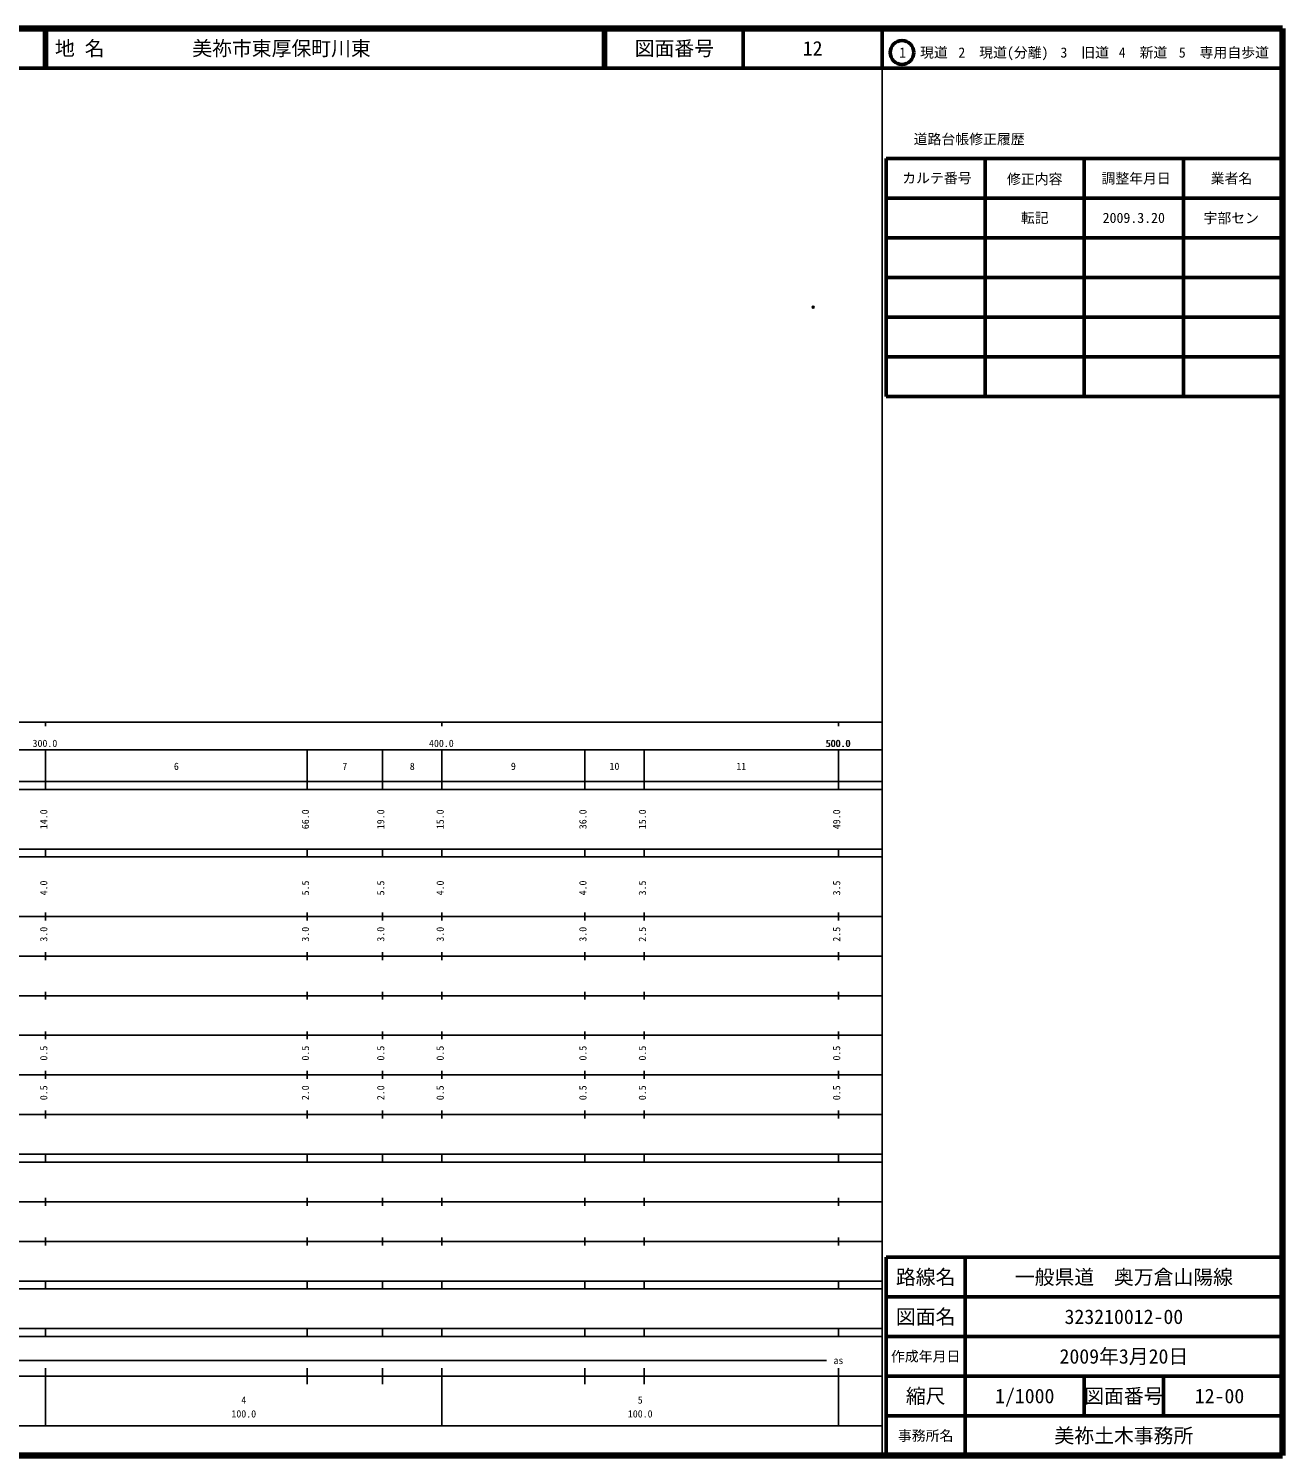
# Model space of a CAD drawing. Units: millimetres on the paper. Extents: x 40 to 680, y 20 to 380.
# Drawn here: x 363.7 to 680, y 20 to 380 of the extents above; entities that cross this region are included whole.
import ezdxf
from ezdxf.enums import TextEntityAlignment as Align

# ---------------------------------------------------------------- set-up
doc = ezdxf.new("R2010")
doc.units = ezdxf.units.MM
doc.header["$PDMODE"] = 32
doc.header["$PDSIZE"] = 0.5
doc.layers.add('M-OTRS', color=6, linetype='Continuous')
doc.layers.add('M-TTL-TXT', color=7, linetype='Continuous')
for name, color, linetype, lineweight in [('M-TTL', 2, 'Continuous', 140), ('M-TTL-BAND', 7, 'Continuous', 25), ('M-TTL-FRAM', 2, 'Continuous', 50), ('M-TTL-LINE', 7, 'Continuous', 50)]:
    doc.layers.add(name, color=color, linetype=linetype, lineweight=lineweight)
doc.styles.add('ＭＳ ゴシック', font='')
doc.styles.get('ＭＳ ゴシック').set_extended_font_data('MS Gothic')

msp = doc.modelspace()

# ---------------------------------------------------------------- linework, layer by layer
at = {"layer": 'M-OTRS'}
msp.add_point((561.62, 309.716), dxfattribs=at)
at = {"layer": 'M-TTL'}
for p, q in [((680, 380), (40, 380)), ((680, 20), (680, 380)), ((40, 20), (680, 20))]:
    msp.add_line(p, q, dxfattribs=at)
at = {"layer": 'M-TTL-BAND'}
for p, q in [((579, 20), (579, 370)), ((40, 205), (579, 205)), ((368, 205), (368, 204)), ((468, 205), (468, 204)), ((568, 205), (568, 204)), ((68, 198), (579, 198)), ((368, 188), (368, 198)), ((434, 188), (434, 198)), ((453, 188), (453, 198)), ((468, 188), (468, 198)), ((504, 188), (504, 198)), ((519, 188), (519, 198)), ((568, 188), (568, 198)), ((40, 190), (579, 190)), ((40, 188), (579, 188)), ((40, 173), (579, 173)), ((368, 171), (368, 173)), ((434, 171), (434, 173)), ((453, 171), (453, 173)), ((468, 171), (468, 173)), ((504, 171), (504, 173)), ((519, 171), (519, 173)), ((568, 171), (568, 173)), ((40, 171), (579, 171)), ((40, 156), (579, 156)), ((368, 155), (368, 157)), ((434, 155), (434, 157)), ((453, 155), (453, 157)), ((468, 155), (468, 157)), ((504, 155), (504, 157)), ((519, 155), (519, 157)), ((568, 155), (568, 157)), ((46, 146), (579, 146)), ((368, 145), (368, 147)), ((434, 145), (434, 147)), ((453, 145), (453, 147)), ((468, 145), (468, 147)), ((504, 145), (504, 147)), ((519, 145), (519, 147)), ((568, 145), (568, 147)), ((368, 135), (368, 137)), ((434, 135), (434, 137)), ((453, 135), (453, 137)), ((468, 135), (468, 137)), ((504, 135), (504, 137)), ((519, 135), (519, 137)), ((568, 135), (568, 137)), ((52, 136), (579, 136)), ((46, 126), (579, 126)), ((368, 125), (368, 127)), ((434, 125), (434, 127)), ((453, 125), (453, 127)), ((468, 125), (468, 127)), ((504, 125), (504, 127)), ((519, 125), (519, 127)), ((568, 125), (568, 127)), ((52, 116), (579, 116)), ((368, 115), (368, 117)), ((434, 115), (434, 117)), ((453, 115), (453, 117)), ((468, 115), (468, 117)), ((504, 115), (504, 117)), ((519, 115), (519, 117)), ((568, 115), (568, 117)), ((46, 106), (579, 106)), ((368, 105), (368, 107)), ((434, 105), (434, 107)), ((453, 105), (453, 107)), ((468, 105), (468, 107)), ((504, 105), (504, 107)), ((519, 105), (519, 107)), ((568, 105), (568, 107)), ((40, 96), (579, 96)), ((40, 94), (579, 94)), ((368, 94), (368, 96)), ((434, 94), (434, 96)), ((453, 94), (453, 96)), ((468, 94), (468, 96)), ((504, 94), (504, 96)), ((519, 94), (519, 96)), ((568, 94), (568, 96)), ((49, 84), (579, 84)), ((368, 83), (368, 85)), ((434, 83), (434, 85)), ((453, 83), (453, 85)), ((468, 83), (468, 85)), ((504, 83), (504, 85)), ((519, 83), (519, 85)), ((568, 83), (568, 85)), ((40, 74), (579, 74)), ((368, 73), (368, 75)), ((434, 73), (434, 75)), ((453, 73), (453, 75)), ((468, 73), (468, 75)), ((504, 73), (504, 75)), ((519, 73), (519, 75)), ((568, 73), (568, 75)), ((40, 64), (579, 64)), ((40, 62), (579, 62)), ((368, 62), (368, 64)), ((434, 62), (434, 64)), ((453, 62), (453, 64)), ((468, 62), (468, 64)), ((504, 62), (504, 64)), ((519, 62), (519, 64)), ((568, 62), (568, 64)), ((40, 52), (579, 52)), ((368, 50), (368, 52)), ((434, 50), (434, 52)), ((453, 50), (453, 52)), ((468, 50), (468, 52)), ((504, 50), (504, 52)), ((519, 50), (519, 52)), ((568, 50), (568, 52)), ((40, 50), (579, 50)), ((71, 44), (565, 44)), ((40, 40), (579, 40)), ((368, 27.5), (368, 42)), ((434, 38), (434, 42)), ((453, 38), (453, 42)), ((468, 27.5), (468, 42)), ((504, 38), (504, 42)), ((519, 38), (519, 42)), ((568, 27.5), (568, 42)), ((68, 27.5), (579, 27.5))]:
    msp.add_line(p, q, dxfattribs=at)
at = {"layer": 'M-TTL-FRAM'}
for p, q in [((580, 347.197), (580, 287.197)), ((580, 347.197), (680, 347.197)), ((580, 287.197), (680, 287.197)), ((680, 70), (580, 70)), ((580, 70), (580, 20))]:
    msp.add_line(p, q, dxfattribs=at)
at = {"layer": 'M-TTL-LINE'}
for p, q in [((367.75, 380), (367.75, 370)), ((368.25, 380), (368.25, 370)), ((508.747, 380), (508.747, 370)), ((509.247, 380), (509.247, 370)), ((543.997, 380), (543.997, 370)), ((579, 380), (579, 370)), ((40, 370), (680, 370)), ((605, 347.197), (605, 287.197)), ((630, 347.197), (630, 287.197)), ((655, 347.197), (655, 287.197)), ((580, 337.197), (680, 337.197)), ((580, 327.197), (680, 327.197)), ((580, 317.197), (680, 317.197)), ((580, 307.197), (680, 307.197)), ((580, 297.197), (680, 297.197)), ((600, 70), (600, 20)), ((680, 60), (580, 60)), ((680, 50), (580, 50)), ((680, 40), (580, 40)), ((630, 40), (630, 30)), ((650, 40), (650, 30)), ((680, 30), (580, 30))]:
    msp.add_line(p, q, dxfattribs=at)
msp.add_circle((584.031, 373.958), 3, dxfattribs=at)

# ---------------------------------------------------------------- texts
at = {"layer": 'M-TTL-BAND', "style": 'ＭＳ ゴシック'}
for s, p in [('300.0', (367.844, 198.195)), ('400.0', (467.844, 198.195)), ('500.0', (567.844, 198.195)), ('500.0', (568, 198.195)), ('6', (401, 192.405)), ('7', (443.5, 192.405)), ('8', (460.5, 192.405)), ('9', (486, 192.405)), ('10', (511.5, 192.405)), ('11', (543.5, 192.405)), ('as', (568, 42.5)), ('4', (418, 32.523)), ('5', (518, 32.523)), ('100.0', (418, 29.033)), ('100.0', (518, 29.033))]:
    msp.add_text(s, height=1.833, dxfattribs=at).set_placement(p, align=Align.BOTTOM_CENTER)
for s, p in [('14.0', (369, 180.5)), ('66.0', (435, 180.5)), ('19.0', (454, 180.5)), ('15.0', (469, 180.5)), ('36.0', (505, 180.5)), ('15.0', (520, 180.5)), ('49.0', (569, 180.5)), ('4.0', (369, 163.174)), ('5.5', (435, 163.174)), ('5.5', (454, 163.174)), ('4.0', (469, 163.174)), ('4.0', (505, 163.174)), ('3.5', (520, 163.174)), ('3.5', (569, 163.174)), ('3.0', (369, 151.5)), ('3.0', (435, 151.5)), ('3.0', (454, 151.5)), ('3.0', (469, 151.5)), ('3.0', (505, 151.5)), ('2.5', (520, 151.5)), ('2.5', (569, 151.5)), ('0.5', (369, 121.5)), ('0.5', (435, 121.5)), ('0.5', (454, 121.5)), ('0.5', (469, 121.5)), ('0.5', (505, 121.5)), ('0.5', (520, 121.5)), ('0.5', (569, 121.5)), ('0.5', (369, 111.5)), ('2.0', (435, 111.5)), ('2.0', (454, 111.5)), ('0.5', (469, 111.5)), ('0.5', (505, 111.5)), ('0.5', (520, 111.5)), ('0.5', (569, 111.5))]:
    msp.add_text(s, height=1.833, rotation=90, dxfattribs=at).set_placement(p, align=Align.BOTTOM_CENTER)
at = {"layer": 'M-TTL-TXT', "style": 'ＭＳ ゴシック'}
for s, p in [('地 名', (370.38, 375)), ('美祢市東厚保町川東', (405.024, 375))]:
    msp.add_text(s, height=3.666, dxfattribs=at).set_placement(p, align=Align.MIDDLE_LEFT)
for s, height, p in [('図面番号', 3.666, (526.622, 375)), ('12', 3.666, (561.497, 375)), ('1\u3000現道', 2.566, (589.448, 373.958)), ('2\u3000現道(分離)', 2.566, (609.619, 373.958)), ('3\u3000旧道', 2.566, (630.121, 373.958)), ('4\u3000新道', 2.566, (644.824, 373.958)), ('5\u3000専用自歩道', 2.566, (665.228, 373.958)), ('道路台帳修正履歴', 2.566, (600.968, 352.113)), ('カルテ番号', 2.566, (592.839, 342.277)), ('修正内容', 2.566, (617.509, 342.023)), ('調整年月日', 2.566, (643.089, 342.197)), ('業者名', 2.566, (667.134, 342.197)), ('転記', 2.566, (617.5, 332.245)), ('2009.3.20', 2.566, (642.5, 332.245)), ('宇部セン', 2.566, (667.077, 332.189)), ('路線名', 3.666, (590, 65)), ('路線名', 3.666, (590, 65)), ('一般県道\u3000奥万倉山陽線', 3.666, (640, 65)), ('図面名', 3.666, (590, 55)), ('図面名', 3.666, (590, 55)), ('323210012-00', 3.666, (640, 55)), ('2009年3月20日', 3.666, (640, 45)), ('作成年月日', 2.566, (590, 45)), ('作成年月日', 2.566, (590, 45)), ('縮尺', 3.666, (590, 35)), ('縮尺', 3.666, (590, 35)), ('1/1000', 3.666, (615, 35)), ('図面番号', 3.666, (640, 35)), ('図面番号', 3.666, (640, 35)), ('12-00', 3.666, (664.125, 35)), ('事務所名', 2.566, (590, 25)), ('事務所名', 2.566, (590, 25)), ('美祢土木事務所', 3.666, (640, 25))]:
    msp.add_text(s, height=height, dxfattribs=at).set_placement(p, align=Align.MIDDLE_CENTER)

doc.saveas('drawing.dxf')
